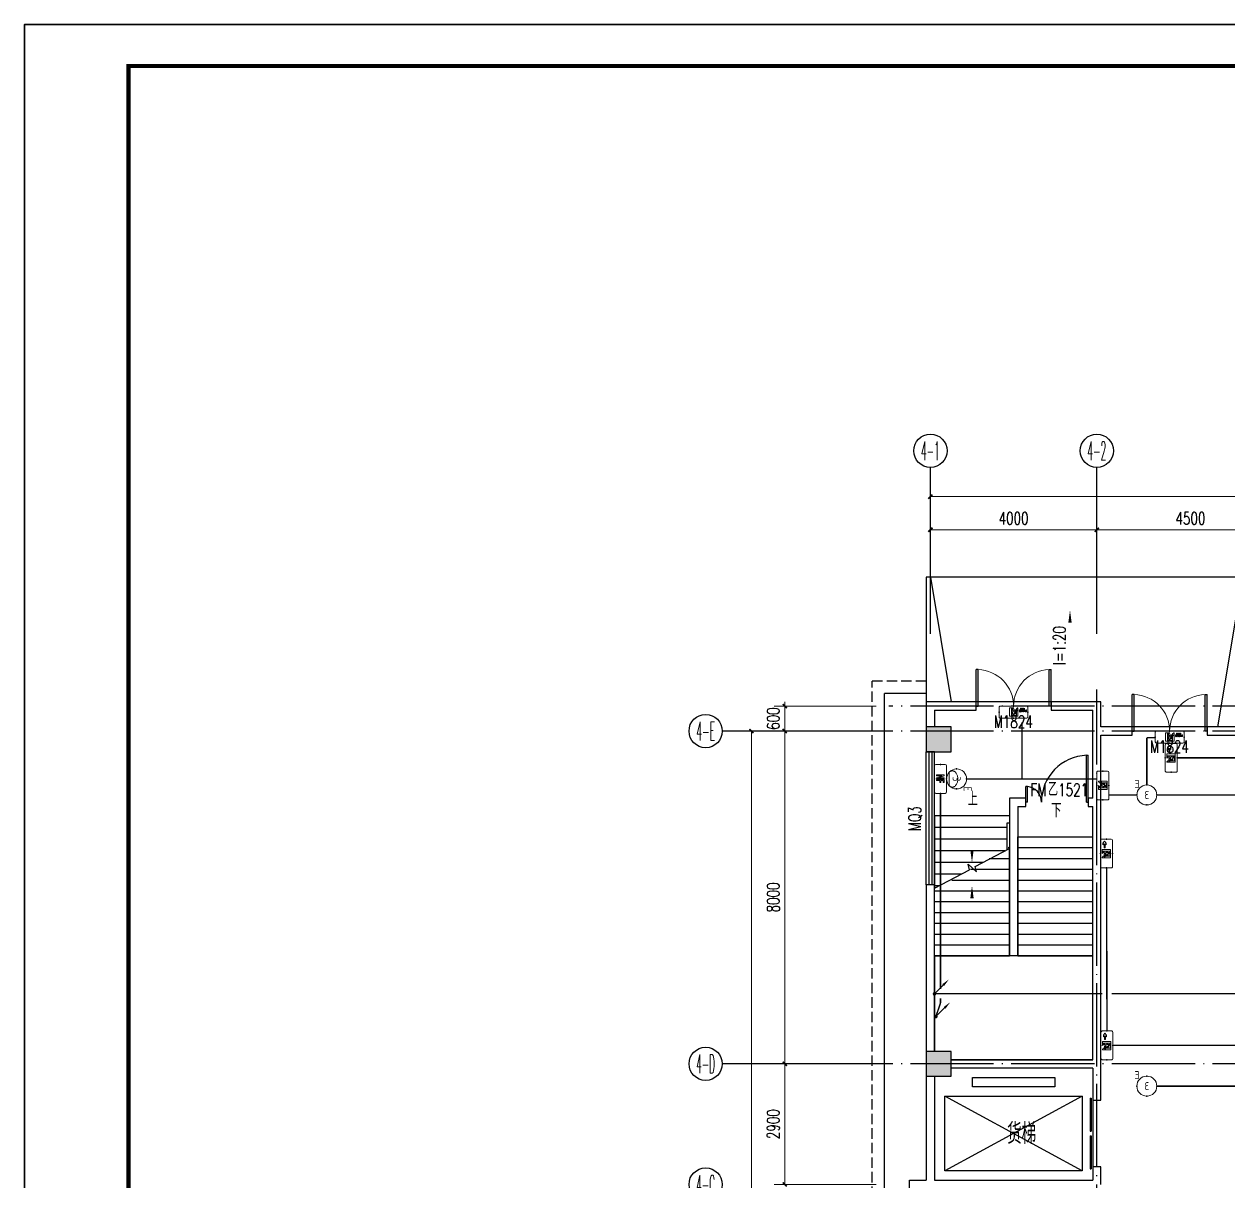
# Model space of a CAD drawing. Extents: x -124594 to 516503, y -3148 to 203159.
# Drawn here: x -2720 to 26208, y 107976 to 135789 of the extents above; entities that cross this region are included whole.
import ezdxf
from ezdxf.enums import TextEntityAlignment as Align

# ---------------------------------------------------------------- set-up
doc = ezdxf.new("R2010")
doc.units = 0
doc.header["$LTSCALE"] = 1000
doc.header["$MEASUREMENT"] = 0
doc.linetypes.add('DASH', pattern=[0.35, 0.25, -0.1])
doc.linetypes.add('DOTE', pattern=[2.42, 2, -0.2, 0.02, -0.2])
for name, color, linetype in [('AXIS', 3, 'Continuous'), ('AXIS_TEXT', 7, 'Continuous'), ('COLUMN', 9, 'Continuous'), ('DIM_SYMB', 3, 'Continuous'), ('DOOR_FIRE', 4, 'Continuous'), ('DOOR_FIRE_TEXT', 7, 'Continuous'), ('EQUIP-消防', 3, 'Continuous'), ('J-AXIS-轴线', 1, 'DOTE'), ('J-DOOR-窗', 8, 'Continuous'), ('J-DOOR-门', 8, 'Continuous'), ('J-DRAN-地面及散水', 45, 'Continuous'), ('J-STAIR-楼梯', 142, 'Continuous'), ('J-STAIR-电梯', 142, 'Continuous'), ('J-WALL-墙体', 2, 'Continuous'), ('LWIRE', 4, 'Continuous'), ('PUB_HATCH', 8, 'Continuous'), ('PUB_TEXT', 7, 'Continuous'), ('PUB_TITLE', 4, 'Continuous'), ('WALL', 2, 'Continuous'), ('WINDOW_TEXT', 7, 'Continuous'), ('WIRE-应急', 1, 'DASH'), ('WIRE-照明', 1, 'Continuous'), ('打印框线', 7, 'Continuous'), ('标准打印框线2025-06-19-05-44', 7, 'Continuous')]:
    doc.layers.add(name, color=color, linetype=linetype)
doc.layers.add('建筑底图', color=8, linetype='Continuous', lineweight=5)
doc.styles.add('_TCH_AXIS', font='COMPLEX', dxfattribs={"bigfont": 'GBCBIG'})
doc.styles.add('_TCH_DIM', font='SIMPLEX', dxfattribs={"bigfont": 'GBCBIG'})
doc.styles.add('_TCH_DIM_T3', font='SIMPLEX', dxfattribs={"width": 0.705882, "bigfont": 'GBCBIG'})
doc.styles.add('_TCH_WINDOW', font='SIMPLEX', dxfattribs={"height": 3.5, "bigfont": 'GBCBIG'})
doc.styles.add('_TEL_ATTDEF', font='GBENOR', dxfattribs={"width": 0.8, "height": 3, "bigfont": 'GBCBIG'})
doc.styles.add('_TEL_DIM', font='SIMPLEX', dxfattribs={"width": 0.8, "height": 3.5, "bigfont": 'HZTXT'})
doc.styles.add('COMPLEX', font='COMPLEX')
doc.styles.add('HZ', font='simplex.shx', dxfattribs={"width": 0.7, "bigfont": 'hztxt.shx'})
doc.styles.get("Standard").update_dxf_attribs({"font": 'gbenor.shx', "bigfont": 'gbcbig.shx'})
doc.dimstyles.new('_TCH_ARCH&&100', dxfattribs={"dimtxt": 297.5, "dimasz": 100, "dimexe": 250, "dimexo": 300, "dimgap": 126.25, "dimtad": 1, "dimdec": 0, "dimzin": 0, "dimdsep": 46, "dimtxsty": '_TCH_DIM_T3', "dimblk": 'ARCHTICK', "dimcen": 0.09, "dimclrt": 7, "dimazin": 2, "dimtfac": 1, "dimtdec": 0, "dimtix": 1, "dimtmove": 2, "dimatfit": 3, "dimfxl": 1, "dimtolj": 1, "dimtzin": 0, "dimarcsym": 0})

# ---------------------------------------------------------------- blocks, each defined once
blk = doc.blocks.new('_AXISO')
blk.add_circle((0, 0), 0.5)
at = {"layer": 'AXIS_TEXT', "style": 'COMPLEX', "width": 1.041667}
blk.add_attdef('A', text='', height=0.56, dxfattribs=at).set_placement((-0.25, -0.28), (0.25, -0.28), align=Align.FIT)
blk = doc.blocks.new('$TCHSYS$WIN2D')
for p, q in [((-0.5, 0.5), (0.5, 0.5)), ((-0.5, 0.5), (-0.5, -0.5)), ((0.5, 0.5), (0.5, -0.5)), ((0.5, 0.1667), (-0.5, 0.1667)), ((0.5, -0.1667), (-0.5, -0.1667)), ((-0.5, -0.5), (0.5, -0.5))]:
    blk.add_line(p, q)
blk = doc.blocks.new('$DorLib2D$00000225')
at = {"color": 0}
for p, q in [((0.475, -0.001), (0.475, 0.752)), ((0.475, 0.752), (0.5, 0.752)), ((0.5, -0.001), (0.5, 0.752)), ((-0.5, 0), (-0.5, 0.252)), ((-0.475, 0.252), (-0.5, 0.252)), ((-0.475, 0), (-0.475, 0.252)), ((-0.475, 0), (-0.5, 0)), ((0.475, -0.001), (0.5, -0.001))]:
    blk.add_line(p, q, dxfattribs=at)
for centre, radius, start, end in [((0.505, -0.002), 0.755, 92.2493, 179.7238), ((-0.501, 0.003), 0.251, 359.7899, 84.0974)]:
    blk.add_arc(centre, radius, start, end, dxfattribs=at)
blk = doc.blocks.new('_ArchTick')
at = {"color": 0, "linetype": 'ByBlock', "const_width": 0.4}
blk.add_lwpolyline([(-0.5, -0.5), (0.5, 0.5)], dxfattribs=at)
blk = doc.blocks.new('*D129')
at = {"layer": 'AXIS', "color": 0, "lineweight": -2, "transparency": 16777216}
for p, q in [((19058, 121430), (19058, 124680)), ((19058, 124430), (65558, 124430)), ((65558, 121430), (65558, 124680))]:
    blk.add_line(p, q, dxfattribs=at)
at = {"layer": 'Defpoints', "color": 0, "transparency": 16777216}
for p in [(65558, 124430), (19058, 121130), (65558, 121130)]:
    blk.add_point(p, dxfattribs=at)
at = {"layer": 'AXIS', "color": 0, "lineweight": -2, "transparency": 16777216, "xscale": 100, "yscale": 100, "zscale": 100, "rotation": 180}
blk.add_blockref('_ArchTick', (19058, 124430), dxfattribs=at)
at = {"layer": 'AXIS', "color": 0, "lineweight": -2, "transparency": 16777216, "xscale": 100, "yscale": 100, "zscale": 100}
blk.add_blockref('_ArchTick', (65558, 124430), dxfattribs=at)
at = {"layer": 'AXIS', "color": 7, "transparency": 16777216, "insert": (42308, 124705), "char_height": 297.5, "attachment_point": 5, "style": '_TCH_DIM_T3'}
blk.add_mtext('\\A1;46500', dxfattribs=at)
blk = doc.blocks.new('*D135')
at = {"layer": 'AXIS', "color": 0, "lineweight": -2, "transparency": 16777216}
for p, q in [((23058, 121430), (23058, 123880)), ((27558, 121430), (27558, 123880)), ((23058, 123630), (27558, 123630))]:
    blk.add_line(p, q, dxfattribs=at)
at = {"layer": 'Defpoints', "color": 0, "transparency": 16777216}
for p in [(27558, 123630), (23058, 121130), (27558, 121130)]:
    blk.add_point(p, dxfattribs=at)
at = {"layer": 'AXIS', "color": 0, "lineweight": -2, "transparency": 16777216, "xscale": 100, "yscale": 100, "zscale": 100, "rotation": 180}
blk.add_blockref('_ArchTick', (23058, 123630), dxfattribs=at)
at = {"layer": 'AXIS', "color": 0, "lineweight": -2, "transparency": 16777216, "xscale": 100, "yscale": 100, "zscale": 100}
blk.add_blockref('_ArchTick', (27558, 123630), dxfattribs=at)
at = {"layer": 'AXIS', "color": 7, "transparency": 16777216, "insert": (25308, 123905), "char_height": 297.5, "attachment_point": 5, "style": '_TCH_DIM_T3'}
blk.add_mtext('\\A1;4500', dxfattribs=at)
blk = doc.blocks.new('*D136')
at = {"layer": 'AXIS', "color": 0, "lineweight": -2, "transparency": 16777216}
for p, q in [((19058, 121430), (19058, 123880)), ((23058, 121430), (23058, 123880)), ((19058, 123630), (23058, 123630))]:
    blk.add_line(p, q, dxfattribs=at)
at = {"layer": 'Defpoints', "color": 0, "transparency": 16777216}
for p in [(23058, 123630), (19058, 121130), (23058, 121130)]:
    blk.add_point(p, dxfattribs=at)
at = {"layer": 'AXIS', "color": 0, "lineweight": -2, "transparency": 16777216, "xscale": 100, "yscale": 100, "zscale": 100, "rotation": 180}
blk.add_blockref('_ArchTick', (19058, 123630), dxfattribs=at)
at = {"layer": 'AXIS', "color": 0, "lineweight": -2, "transparency": 16777216, "xscale": 100, "yscale": 100, "zscale": 100}
blk.add_blockref('_ArchTick', (23058, 123630), dxfattribs=at)
at = {"layer": 'AXIS', "color": 7, "transparency": 16777216, "insert": (21058, 123905), "char_height": 297.5, "attachment_point": 5, "style": '_TCH_DIM_T3'}
blk.add_mtext('\\A1;4000', dxfattribs=at)
blk = doc.blocks.new('*D145')
at = {"layer": 'AXIS', "color": 0, "lineweight": -2, "transparency": 16777216}
for p, q in [((17758, 118791), (14508, 118791)), ((14758, 94791), (14758, 118791)), ((17758, 94791), (14508, 94791))]:
    blk.add_line(p, q, dxfattribs=at)
at = {"layer": 'Defpoints', "color": 0, "transparency": 16777216}
for p in [(14758, 118791), (18058, 118791), (18058, 94791)]:
    blk.add_point(p, dxfattribs=at)
at = {"layer": 'AXIS', "color": 0, "lineweight": -2, "transparency": 16777216, "xscale": 100, "yscale": 100, "zscale": 100}
for p, rotation in [((14758, 118791), 90), ((14758, 94791), 270)]:
    blk.add_blockref('_ArchTick', p, dxfattribs=dict(at, rotation=rotation))
at = {"layer": 'AXIS', "color": 7, "transparency": 16777216, "insert": (14483, 106791), "char_height": 297.5, "attachment_point": 5, "rotation": 90, "style": '_TCH_DIM_T3'}
blk.add_mtext('\\A1;24000', dxfattribs=at)
blk = doc.blocks.new('*D150')
at = {"layer": 'AXIS', "color": 0, "lineweight": -2, "transparency": 16777216}
for p, q in [((17758, 110791), (15308, 110791)), ((15558, 107891), (15558, 110791)), ((17758, 107891), (15308, 107891))]:
    blk.add_line(p, q, dxfattribs=at)
at = {"layer": 'Defpoints', "color": 0, "transparency": 16777216}
for p in [(15558, 110791), (18058, 110791), (18058, 107891)]:
    blk.add_point(p, dxfattribs=at)
at = {"layer": 'AXIS', "color": 0, "lineweight": -2, "transparency": 16777216, "xscale": 100, "yscale": 100, "zscale": 100}
for p, rotation in [((15558, 110791), 90), ((15558, 107891), 270)]:
    blk.add_blockref('_ArchTick', p, dxfattribs=dict(at, rotation=rotation))
at = {"layer": 'AXIS', "color": 7, "transparency": 16777216, "insert": (15283, 109341), "char_height": 297.5, "attachment_point": 5, "rotation": 90, "style": '_TCH_DIM_T3'}
blk.add_mtext('\\A1;2900', dxfattribs=at)
blk = doc.blocks.new('*D151')
at = {"layer": 'AXIS', "color": 0, "lineweight": -2, "transparency": 16777216}
for p, q in [((17758, 118791), (15308, 118791)), ((15558, 110791), (15558, 118791)), ((17758, 110791), (15308, 110791))]:
    blk.add_line(p, q, dxfattribs=at)
at = {"layer": 'Defpoints', "color": 0, "transparency": 16777216}
for p in [(15558, 118791), (18058, 118791), (18058, 110791)]:
    blk.add_point(p, dxfattribs=at)
at = {"layer": 'AXIS', "color": 0, "lineweight": -2, "transparency": 16777216, "xscale": 100, "yscale": 100, "zscale": 100}
for p, rotation in [((15558, 118791), 90), ((15558, 110791), 270)]:
    blk.add_blockref('_ArchTick', p, dxfattribs=dict(at, rotation=rotation))
at = {"layer": 'AXIS', "color": 7, "transparency": 16777216, "insert": (15283, 114791), "char_height": 297.5, "attachment_point": 5, "rotation": 90, "style": '_TCH_DIM_T3'}
blk.add_mtext('\\A1;8000', dxfattribs=at)
blk = doc.blocks.new('*D152')
at = {"layer": 'AXIS', "color": 0, "lineweight": -2, "transparency": 16777216}
for p, q in [((15558, 119391), (15558, 119491)), ((17758, 119391), (15308, 119391)), ((15558, 118791), (15558, 119391)), ((17758, 118791), (15308, 118791)), ((15558, 118791), (15558, 118691))]:
    blk.add_line(p, q, dxfattribs=at)
at = {"layer": 'Defpoints', "color": 0, "transparency": 16777216}
for p in [(15558, 119391), (18058, 119391), (18058, 118791)]:
    blk.add_point(p, dxfattribs=at)
at = {"layer": 'AXIS', "color": 0, "lineweight": -2, "transparency": 16777216, "xscale": 100, "yscale": 100, "zscale": 100}
for p, rotation in [((15558, 119391), 270), ((15558, 118791), 90)]:
    blk.add_blockref('_ArchTick', p, dxfattribs=dict(at, rotation=rotation))
at = {"layer": 'AXIS', "color": 7, "transparency": 16777216, "insert": (15283, 119091), "char_height": 297.5, "attachment_point": 5, "rotation": 90, "style": '_TCH_DIM_T3'}
blk.add_mtext('\\A1;600', dxfattribs=at)
blk = doc.blocks.new('_FZH')
blk.add_lwpolyline([(-0.5, -0.5), (0.5, -0.5), (0.5, 0.5), (-0.5, 0.5)], close=True)
at = {"layer": 'PUB_HATCH'}
blk.add_solid([(-0.5, -0.5), (0.5, -0.5), (-0.5, 0.5), (0.5, 0.5)], dxfattribs=at)
blk = doc.blocks.new('$DorLib2D$00000002')
for p, q in [((-0.5, 0), (-0.5, 0.4875)), ((-0.475, 0.4875), (-0.5, 0.4875)), ((-0.475, 0), (-0.475, 0.4875)), ((0.475, 0), (0.475, 0.4875)), ((0.475, 0.4875), (0.5, 0.4875)), ((0.5, 0), (0.5, 0.4875)), ((-0.5, 0), (-0.475, 0)), ((0.5, 0), (0.475, 0))]:
    blk.add_line(p, q)
at = {"lineweight": 13}
for centre, start, end in [((-0.4875, 0), 0, 88.53072), ((0.4875, 0), 91.46928, 180)]:
    blk.add_arc(centre, 0.4875, start, end, dxfattribs=at)
blk = doc.blocks.new('$DORLIB2D$00000127')
at = {"color": 0}
for points in [[(-0.533, 0.795), (-0.533, 0.69)], [(-0.033, 0.795), (-0.533, 0.795)], [(-0.033, 0.795), (-0.033, 0.69)], [(0.533, 0.795), (0.033, 0.795)], [(0.033, 0.795), (0.033, 0.69)], [(0.533, 0.795), (0.533, 0.69)], [(-0.033, 0.69), (-0.533, 0.69)], [(0.533, 0.69), (0.033, 0.69)], [(0.5, 0.5), (-0.5, 0.5)]]:
    blk.add_lwpolyline(points, dxfattribs=at)
blk = doc.blocks.new('$equip_U$00000139(cyquan-PC)')
at = {"lineweight": 0}
blk.add_lwpolyline([(-0.5, 0, 1), (0.5, 0, 1), (-0.5, 0, 0.911406)], format="xyb", dxfattribs=at)
for p in [(-0.5, 0), (0, 0.5), (0.5, 0), (0, -0.5)]:
    blk.add_point(p)
at = {"color": 7, "lineweight": 0, "style": '_TEL_DIM'}
blk.add_attdef('E', text='', height=0.4, dxfattribs=at).set_placement((0.497, 0.549), align=Align.MIDDLE_CENTER)
at = {"color": 7, "style": '_TEL_DIM'}
blk.add_attdef('$TEXT$', text='', height=0.4, dxfattribs=at).set_placement((0, 0), align=Align.MIDDLE_CENTER)
at = {"color": 7, "style": '_TEL_DIM', "flags": 1}
for tag in ['A', 'REMARK']:
    blk.add_attdef(tag, text='', height=0.00002, dxfattribs=at).set_placement((0, 0), align=Align.MIDDLE_CENTER)
blk = doc.blocks.new('$equip_U$00000081(OW7S4Z35Z8O8O2W)')
ref = blk.add_blockref('$equip_U$00000139(cyquan-PC)', (0, 0), dxfattribs=dict(xscale=1.59999999999984, yscale=1.59999999999984, zscale=1.59999999999984))
ref.add_attrib('E', 'E', dxfattribs={"color": 7, "lineweight": 0, "height": 0.64, "style": '_TEL_ATTDEF'}).set_placement((0.796, 0.878), align=Align.MIDDLE_CENTER)
ref.add_attrib('$TEXT$', '3', dxfattribs={"color": 7, "height": 0.64, "style": '_TEL_ATTDEF'}).set_placement((0, 0), align=Align.MIDDLE_CENTER)
at = {"color": 7, "style": '_TEL_DIM', "flags": 1}
blk.add_attdef('A', text='', height=0.0000333, dxfattribs=at).set_placement((0, 0), align=Align.MIDDLE_CENTER)
blk = doc.blocks.new('$equip_U$00000087(cyquan-PC)')
at = {"lineweight": 0}
blk.add_lwpolyline([(-0.658, 0), (0.658, 0, 0.414214), (0.72, 0.062), (0.72, 0.538, 0.414213), (0.658, 0.6), (-0.658, 0.6, 0.414214), (-0.72, 0.538, 0), (-0.72, 0.062, 0.414245), (-0.658, 0, 18481.445439)], format="xyb", dxfattribs=at)
for points in [[(-0.108, 0.508), (-0.108, 0.131), (-0.066, 0.089), (-0.201, 0.089), (-0.201, 0.51), (-0.11, 0.51, -0.414214)], [(-0.102, 0.468, -0.414214), (-0.104, 0.47), (-0.104, 0.508, -0.414214), (-0.102, 0.51), (0.138, 0.51, -0.414214), (0.14, 0.508), (0.14, 0.47, -0.414214), (0.138, 0.468)], [(-0.104, 0.334, -0.414214), (-0.102, 0.336), (-0.075, 0.336), (-0.034, 0.385, -0.221695), (-0.018, 0.392), (0.073, 0.392, -0.235469), (0.08, 0.389), (0.132, 0.32, -1), (0.098, 0.296), (0.057, 0.35), (0.046, 0.35, 0.542956), (0.042, 0.344), (0.07, 0.281, -0.096289), (0.073, 0.268), (0.074, 0.232), (0.153, 0.232, -1), (0.153, 0.19), (0.05, 0.19, -0.404026), (0.029, 0.211), (0.027, 0.267, 0.774283), (0.023, 0.268), (-0.039, 0.148, -1), (-0.08, 0.169), (-0.019, 0.289), (-0.031, 0.318, 0.554309), (-0.038, 0.319), (-0.057, 0.297, -0.221695), (-0.062, 0.294), (-0.102, 0.294, -0.414214), (-0.104, 0.296)], [(0.01, 0.089), (-0.055, 0.089, -0.912194), (-0.025, 0.119)], [(0.22, 0.089), (0.204, 0.089), (0.145, 0.131), (0.145, 0.182), (0.153, 0.182, 1), (0.153, 0.241), (0.145, 0.241), (0.145, 0.508, -0.414214), (0.147, 0.51), (0.22, 0.51)]]:
    blk.add_lwpolyline(points, format="xyb", close=True, dxfattribs=at)
blk.add_circle((-0.024, 0.43), 0.0295, dxfattribs=at)
for p in [(-0.72, 0.3), (0, 0.6), (0, 0), (0.72, 0.3)]:
    blk.add_point(p)
at = {"color": 7, "style": '_TEL_DIM', "flags": 1}
for tag in ['A', 'REMARK']:
    blk.add_attdef(tag, text='', height=0.00002, dxfattribs=at).set_placement((0, 0), align=Align.MIDDLE_CENTER)
blk = doc.blocks.new('$equip_U$00000076(OW7S4Z35Z8O8O2W)')
at = {"xscale": 1.59999999999984, "yscale": 1.59999999999984, "zscale": 1.59999999999984}
blk.add_blockref('$equip_U$00000087(cyquan-PC)', (0, 0), dxfattribs=at)
at = {"color": 7, "style": '_TEL_DIM', "flags": 1}
blk.add_attdef('A', text='', height=0.0000333, dxfattribs=at).set_placement((0, 0), align=Align.MIDDLE_CENTER)
blk = doc.blocks.new('$equip_U$00000088(cyquan-PC)')
at = {"lineweight": 0}
blk.add_lwpolyline([(-0.658, 0), (0.658, 0, 0.414214), (0.72, 0.062), (0.72, 0.538, 0.414213), (0.658, 0.6), (-0.658, 0.6, 0.414214), (-0.72, 0.538, 0), (-0.72, 0.062, 0.414245), (-0.658, 0, 18481.445439)], format="xyb", dxfattribs=at)
for points in [[(-0.108, 0.508), (-0.108, 0.131), (-0.066, 0.089), (-0.201, 0.089), (-0.201, 0.51), (-0.11, 0.51, -0.414214)], [(-0.102, 0.468, -0.414214), (-0.104, 0.47), (-0.104, 0.508, -0.414214), (-0.102, 0.51), (0.138, 0.51, -0.414214), (0.14, 0.508), (0.14, 0.47, -0.414214), (0.138, 0.468)], [(-0.104, 0.334, -0.414214), (-0.102, 0.336), (-0.075, 0.336), (-0.034, 0.385, -0.221695), (-0.018, 0.392), (0.073, 0.392, -0.235469), (0.08, 0.389), (0.132, 0.32, -1), (0.098, 0.296), (0.057, 0.35), (0.046, 0.35, 0.542956), (0.042, 0.344), (0.07, 0.281, -0.096289), (0.073, 0.268), (0.074, 0.232), (0.153, 0.232, -1), (0.153, 0.19), (0.05, 0.19, -0.404026), (0.029, 0.211), (0.027, 0.267, 0.774283), (0.023, 0.268), (-0.039, 0.148, -1), (-0.08, 0.169), (-0.019, 0.289), (-0.031, 0.318, 0.554309), (-0.038, 0.319), (-0.057, 0.297, -0.221695), (-0.062, 0.294), (-0.102, 0.294, -0.414214), (-0.104, 0.296)], [(0.01, 0.089), (-0.055, 0.089, -0.912194), (-0.025, 0.119)], [(0.22, 0.089), (0.204, 0.089), (0.145, 0.131), (0.145, 0.182), (0.153, 0.182, 1), (0.153, 0.241), (0.145, 0.241), (0.145, 0.508, -0.414214), (0.147, 0.51), (0.22, 0.51)]]:
    blk.add_lwpolyline(points, format="xyb", close=True, dxfattribs=at)
for points in [[(0.313, 0.204), (0.307, 0.201), (0.302, 0.2), (0.296, 0.198), (0.291, 0.197), (0.285, 0.196), (0.287, 0.193), (0.289, 0.187), (0.292, 0.187), (0.297, 0.189), (0.303, 0.191), (0.309, 0.193), (0.31, 0.194), (0.316, 0.196), (0.321, 0.2), (0.325, 0.203), (0.33, 0.207), (0.334, 0.205), (0.339, 0.202), (0.344, 0.199), (0.349, 0.196), (0.354, 0.192), (0.359, 0.188), (0.36, 0.191), (0.364, 0.197), (0.361, 0.199), (0.356, 0.202), (0.351, 0.205), (0.346, 0.208), (0.341, 0.211), (0.336, 0.213), (0.339, 0.219), (0.342, 0.225), (0.344, 0.231), (0.347, 0.238), (0.339, 0.238), (0.337, 0.234), (0.334, 0.227), (0.331, 0.221), (0.329, 0.217), (0.325, 0.218), (0.32, 0.22), (0.314, 0.222), (0.307, 0.225), (0.307, 0.225), (0.31, 0.232), (0.313, 0.238), (0.339, 0.238), (0.347, 0.238), (0.35, 0.238), (0.353, 0.238), (0.359, 0.237), (0.365, 0.237), (0.365, 0.245), (0.362, 0.245), (0.356, 0.245), (0.35, 0.245), (0.316, 0.245), (0.316, 0.246), (0.319, 0.254), (0.321, 0.258), (0.324, 0.263), (0.32, 0.264), (0.315, 0.267), (0.314, 0.265), (0.313, 0.258), (0.31, 0.252), (0.308, 0.245), (0.295, 0.245), (0.294, 0.245), (0.288, 0.245), (0.283, 0.245), (0.283, 0.237), (0.285, 0.237), (0.291, 0.237), (0.296, 0.238), (0.305, 0.238), (0.303, 0.233), (0.3, 0.227), (0.296, 0.22), (0.301, 0.219), (0.307, 0.217), (0.312, 0.215), (0.317, 0.213), (0.322, 0.211), (0.322, 0.21), (0.318, 0.207)], [(0.32, 0.295), (0.315, 0.291), (0.316, 0.29), (0.319, 0.285), (0.322, 0.278), (0.288, 0.278), (0.288, 0.275), (0.288, 0.268), (0.288, 0.265), (0.288, 0.257), (0.296, 0.257), (0.296, 0.27), (0.351, 0.27), (0.351, 0.256), (0.359, 0.256), (0.358, 0.261), (0.358, 0.267), (0.358, 0.27), (0.359, 0.278), (0.324, 0.278), (0.325, 0.278), (0.329, 0.282), (0.328, 0.285), (0.324, 0.291), (0.321, 0.296)], [(0.397, 0.11), (0.362, 0.11), (0.362, 0.135), (0.392, 0.135), (0.392, 0.143), (0.362, 0.143), (0.362, 0.165), (0.395, 0.165), (0.395, 0.173), (0.351, 0.173), (0.351, 0.102), (0.397, 0.102)], [(0.38, 0.19), (0.385, 0.19), (0.39, 0.19), (0.397, 0.19), (0.438, 0.19), (0.438, 0.19), (0.445, 0.19), (0.451, 0.19), (0.455, 0.189), (0.455, 0.199), (0.454, 0.199), (0.449, 0.198), (0.444, 0.198), (0.437, 0.198), (0.423, 0.198), (0.423, 0.219), (0.437, 0.219), (0.438, 0.219), (0.444, 0.218), (0.449, 0.218), (0.449, 0.226), (0.448, 0.226), (0.443, 0.226), (0.437, 0.226), (0.423, 0.226), (0.423, 0.244), (0.432, 0.244), (0.434, 0.244), (0.44, 0.244), (0.445, 0.244), (0.445, 0.251), (0.447, 0.25), (0.452, 0.247), (0.457, 0.244), (0.458, 0.248), (0.462, 0.254), (0.457, 0.256), (0.451, 0.258), (0.446, 0.261), (0.441, 0.264), (0.437, 0.268), (0.433, 0.272), (0.429, 0.277), (0.425, 0.282), (0.422, 0.288), (0.424, 0.29), (0.42, 0.292), (0.415, 0.295), (0.414, 0.292), (0.411, 0.286), (0.408, 0.28), (0.404, 0.275), (0.4, 0.27), (0.396, 0.265), (0.395, 0.264), (0.389, 0.26), (0.384, 0.256), (0.38, 0.253), (0.375, 0.251), (0.377, 0.248), (0.38, 0.242), (0.384, 0.245), (0.39, 0.248), (0.393, 0.251), (0.393, 0.244), (0.395, 0.244), (0.4, 0.244), (0.408, 0.244), (0.415, 0.244), (0.415, 0.226), (0.404, 0.226), (0.398, 0.226), (0.392, 0.226), (0.388, 0.226), (0.388, 0.218), (0.392, 0.218), (0.397, 0.218), (0.405, 0.219), (0.415, 0.219), (0.415, 0.198), (0.397, 0.198), (0.391, 0.198), (0.385, 0.198), (0.38, 0.198)], [(0.406, 0.252), (0.4, 0.253), (0.395, 0.253), (0.399, 0.256), (0.403, 0.261), (0.407, 0.265), (0.411, 0.271), (0.415, 0.276), (0.418, 0.282), (0.418, 0.282), (0.421, 0.276), (0.425, 0.27), (0.428, 0.265), (0.432, 0.26), (0.437, 0.256), (0.442, 0.253), (0.442, 0.253), (0.437, 0.252), (0.43, 0.252), (0.408, 0.252)], [(0.405, 0.102), (0.416, 0.102), (0.431, 0.131), (0.446, 0.102), (0.457, 0.102), (0.436, 0.14), (0.455, 0.173), (0.444, 0.173), (0.431, 0.147), (0.418, 0.173), (0.407, 0.173), (0.426, 0.14)], [(0.541, 0.234), (0.542, 0.229), (0.542, 0.222), (0.542, 0.202), (0.516, 0.202), (0.516, 0.245), (0.546, 0.245), (0.546, 0.249), (0.545, 0.257), (0.545, 0.27), (0.545, 0.276), (0.546, 0.282), (0.538, 0.282), (0.538, 0.278), (0.538, 0.27), (0.538, 0.253), (0.516, 0.253), (0.516, 0.28), (0.516, 0.287), (0.516, 0.293), (0.509, 0.293), (0.509, 0.287), (0.509, 0.28), (0.509, 0.253), (0.487, 0.253), (0.487, 0.271), (0.487, 0.275), (0.488, 0.282), (0.48, 0.282), (0.48, 0.278), (0.48, 0.271), (0.48, 0.257), (0.48, 0.252), (0.48, 0.245), (0.509, 0.245), (0.509, 0.202), (0.483, 0.202), (0.483, 0.222), (0.483, 0.228), (0.483, 0.234), (0.476, 0.234), (0.476, 0.23), (0.476, 0.222), (0.476, 0.208), (0.476, 0.201), (0.476, 0.194), (0.542, 0.194), (0.542, 0.186), (0.549, 0.186), (0.549, 0.187), (0.549, 0.193), (0.549, 0.201), (0.549, 0.222), (0.549, 0.227), (0.549, 0.234)], [(0.494, 0.102), (0.494, 0.102), (0.484, 0.102), (0.484, 0.173), (0.494, 0.173)], [(0.524, 0.173), (0.524, 0.165), (0.542, 0.165), (0.542, 0.102), (0.552, 0.102), (0.552, 0.165), (0.571, 0.165), (0.571, 0.173)], [(0.641, 0.19), (0.641, 0.194), (0.641, 0.202), (0.641, 0.208), (0.641, 0.257), (0.641, 0.264), (0.641, 0.271), (0.641, 0.278), (0.575, 0.278), (0.576, 0.272), (0.576, 0.264), (0.576, 0.257), (0.576, 0.208), (0.576, 0.204), (0.576, 0.197), (0.575, 0.19), (0.583, 0.19), (0.583, 0.2), (0.633, 0.2), (0.633, 0.19)], [(0.633, 0.208), (0.583, 0.208), (0.583, 0.27), (0.633, 0.27)]]:
    blk.add_lwpolyline(points, close=True, dxfattribs=at)
blk.add_circle((-0.024, 0.43), 0.0295, dxfattribs=at)
for p in [(-0.72, 0.3), (0, 0.6), (0, 0), (0.72, 0.3)]:
    blk.add_point(p)
at = {"color": 7, "style": '_TEL_DIM', "flags": 1}
for tag in ['A', 'REMARK']:
    blk.add_attdef(tag, text='', height=0.00002, dxfattribs=at).set_placement((0, 0), align=Align.MIDDLE_CENTER)
blk = doc.blocks.new('$equip_U$00000077(OW7S4Z35Z8O8O2W)')
at = {"xscale": 1.59999999999984, "yscale": 1.59999999999984, "zscale": 1.59999999999984}
blk.add_blockref('$equip_U$00000088(cyquan-PC)', (0, 0), dxfattribs=at)
at = {"color": 7, "style": '_TEL_DIM', "flags": 1}
blk.add_attdef('A', text='', height=0.0000333, dxfattribs=at).set_placement((0, 0), align=Align.MIDDLE_CENTER)
blk = doc.blocks.new('$equip_U$00000090(cyquan-PC)')
at = {"lineweight": 0}
blk.add_lwpolyline([(-0.658, 0), (0.658, 0, 0.414214), (0.72, 0.062), (0.72, 0.538, 0.414213), (0.658, 0.6), (-0.658, 0.6, 0.414214), (-0.72, 0.538, 0), (-0.72, 0.062, 0.414245), (-0.658, 0, 18481.445439)], format="xyb", dxfattribs=at)
for points in [[(-0.22, 0.08), (-0.204, 0.08), (-0.145, 0.122), (-0.145, 0.172), (-0.153, 0.172, -1), (-0.153, 0.231), (-0.145, 0.231), (-0.145, 0.499, 0.414214), (-0.147, 0.501), (-0.22, 0.501)], [(0.104, 0.325, 0.414214), (0.102, 0.327), (0.075, 0.327), (0.034, 0.375, 0.221695), (0.018, 0.383), (-0.073, 0.383, 0.235469), (-0.08, 0.379), (-0.132, 0.31, 1), (-0.098, 0.286), (-0.057, 0.341), (-0.046, 0.341, -0.542956), (-0.042, 0.335), (-0.07, 0.271, 0.096289), (-0.073, 0.258), (-0.074, 0.223), (-0.153, 0.223, 1), (-0.153, 0.181), (-0.05, 0.181, 0.404026), (-0.029, 0.201), (-0.027, 0.258, -0.774283), (-0.023, 0.259), (0.039, 0.138, 1), (0.08, 0.159), (0.019, 0.279), (0.031, 0.308, -0.554309), (0.038, 0.309), (0.057, 0.287, 0.221695), (0.062, 0.285), (0.102, 0.285, 0.414214), (0.104, 0.287)], [(0.102, 0.459, 0.414214), (0.104, 0.461), (0.104, 0.499, 0.414214), (0.102, 0.501), (-0.138, 0.501, 0.414214), (-0.14, 0.499), (-0.14, 0.461, 0.414214), (-0.138, 0.459)], [(-0.01, 0.08), (0.055, 0.08, 0.912194), (0.025, 0.109)], [(0.108, 0.499), (0.108, 0.122), (0.066, 0.08), (0.201, 0.08), (0.201, 0.501), (0.11, 0.501, 0.414214)], [(0.519, 0.119), (0.618, 0.201), (0.519, 0.284), (0.423, 0.284), (0.484, 0.233, -0.700208), (0.483, 0.229), (0.287, 0.229), (0.287, 0.174), (0.483, 0.174, -0.700208), (0.484, 0.17), (0.423, 0.119)]]:
    blk.add_lwpolyline(points, format="xyb", close=True, dxfattribs=at)
blk.add_circle((0.024, 0.421), 0.0295, dxfattribs=at)
for p in [(-0.72, 0.3), (0, 0.6), (0, 0), (0.72, 0.3)]:
    blk.add_point(p)
at = {"color": 7, "style": '_TEL_DIM', "flags": 1}
for tag in ['A', 'REMARK']:
    blk.add_attdef(tag, text='', height=0.00002, dxfattribs=at).set_placement((0, 0), align=Align.MIDDLE_CENTER)
blk = doc.blocks.new('$equip_U$00000079(OW7S4Z35Z8O8O2W)')
at = {"xscale": -1.59999999999984, "yscale": 1.59999999999984, "zscale": 1.59999999999984}
blk.add_blockref('$equip_U$00000090(cyquan-PC)', (0, 0), dxfattribs=at)
at = {"color": 7, "style": '_TEL_DIM', "flags": 1}
blk.add_attdef('A', text='', height=0.0000333, dxfattribs=at).set_placement((0, 0), align=Align.MIDDLE_CENTER)
blk = doc.blocks.new('$equip_U$00000091(cyquan-PC)')
at = {"lineweight": 0}
for p, q in [((0.031, 0.482), (0.031, 0.098)), ((0.183, 0.482), (0.031, 0.482)), ((0.031, 0.098), (0.072, 0.098)), ((0.072, 0.44), (0.183, 0.44)), ((0.072, 0.314), (0.072, 0.44)), ((0.183, 0.314), (0.072, 0.314)), ((0.072, 0.271), (0.183, 0.271)), ((0.072, 0.098), (0.072, 0.271)), ((0.183, 0.44), (0.183, 0.482)), ((0.183, 0.271), (0.183, 0.314))]:
    blk.add_line(p, q, dxfattribs=at)
blk.add_lwpolyline([(-0.658, 0), (0.658, 0, 0.414214), (0.72, 0.062), (0.72, 0.538, 0.414213), (0.658, 0.6), (-0.658, 0.6, 0.414214), (-0.72, 0.538, 0), (-0.72, 0.062, 0.414245), (-0.658, 0, 18481.445439)], format="xyb", dxfattribs=at)
blk.add_lwpolyline([(-0.203, 0.482), (-0.203, 0.098), (-0.162, 0.098), (-0.162, 0.377), (-0.16, 0.377), (-0.061, 0.098), (-0.016, 0.098), (-0.016, 0.482), (-0.057, 0.482), (-0.057, 0.204), (-0.059, 0.204), (-0.158, 0.482)], close=True, dxfattribs=at)
for p in [(-0.72, 0.3), (0, 0.6), (0, 0), (0.72, 0.3)]:
    blk.add_point(p)
at = {"color": 7, "style": '_TEL_DIM', "flags": 1}
for tag in ['A', 'REMARK']:
    blk.add_attdef(tag, text='', height=0.00002, dxfattribs=at).set_placement((0, 0), align=Align.MIDDLE_CENTER)
blk = doc.blocks.new('$equip_U$00000078(OW7S4Z35Z8O8O2W)')
at = {"xscale": 1.59999999999984, "yscale": 1.59999999999984, "zscale": 1.59999999999984}
blk.add_blockref('$equip_U$00000091(cyquan-PC)', (0, 0), dxfattribs=at)
at = {"color": 7, "style": '_TEL_DIM', "flags": 1}
blk.add_attdef('A', text='', height=0.0000333, dxfattribs=at).set_placement((0, 0), align=Align.MIDDLE_CENTER)
blk = doc.blocks.new('$equip_U$00000137(cyquan-PC)')
at = {"color": 253, "lineweight": 0}
for p, q in [((-0.405, 0.328), (-0.409, 0.302)), ((-0.409, 0.302), (-0.408, 0.276)), ((-0.408, 0.276), (-0.404, 0.25)), ((-0.398, 0.353), (-0.405, 0.328)), ((-0.404, 0.25), (-0.396, 0.224)), ((-0.387, 0.378), (-0.398, 0.353)), ((-0.396, 0.224), (-0.385, 0.199)), ((-0.373, 0.402), (-0.387, 0.378)), ((-0.385, 0.199), (-0.37, 0.175)), ((-0.355, 0.426), (-0.373, 0.402)), ((-0.37, 0.175), (-0.352, 0.152)), ((-0.334, 0.448), (-0.355, 0.426)), ((-0.352, 0.152), (-0.33, 0.131)), ((-0.31, 0.468), (-0.334, 0.448)), ((-0.33, 0.131), (0.33, 0.131)), ((-0.283, 0.487), (-0.31, 0.468)), ((-0.254, 0.504), (-0.283, 0.487)), ((-0.222, 0.519), (-0.254, 0.504)), ((-0.188, 0.532), (-0.222, 0.519)), ((-0.153, 0.543), (-0.188, 0.532)), ((-0.116, 0.552), (-0.153, 0.543)), ((-0.078, 0.558), (-0.116, 0.552)), ((-0.039, 0.562), (-0.078, 0.558)), ((0, 0.563), (-0.039, 0.562)), ((0.039, 0.562), (0, 0.563)), ((0.078, 0.558), (0.039, 0.562)), ((0.116, 0.552), (0.078, 0.558)), ((0.153, 0.543), (0.116, 0.552)), ((0.188, 0.532), (0.153, 0.543)), ((0.222, 0.519), (0.188, 0.532)), ((0.254, 0.504), (0.222, 0.519)), ((0.283, 0.487), (0.254, 0.504)), ((0.31, 0.468), (0.283, 0.487)), ((0.334, 0.448), (0.31, 0.468)), ((0.33, 0.131), (0.352, 0.152)), ((0.355, 0.426), (0.334, 0.448)), ((0.352, 0.152), (0.37, 0.175)), ((0.373, 0.402), (0.355, 0.426)), ((0.37, 0.175), (0.385, 0.199)), ((0.387, 0.378), (0.373, 0.402)), ((0.385, 0.199), (0.396, 0.224)), ((0.398, 0.353), (0.387, 0.378)), ((0.396, 0.224), (0.404, 0.25)), ((0.405, 0.328), (0.398, 0.353)), ((0.404, 0.25), (0.408, 0.276)), ((0.409, 0.302), (0.405, 0.328)), ((0.408, 0.276), (0.409, 0.302))]:
    blk.add_line(p, q, dxfattribs=at)
at = {"lineweight": 0}
blk.add_circle((0, 0.502), 0.502, dxfattribs=at)
for p in [(0, 1.005), (-0.502, 0.502), (0.502, 0.502)]:
    blk.add_point(p)
at = {"color": 7, "style": '_TEL_DIM'}
blk.add_attdef('$TEXT$', text='', height=0.4, dxfattribs=at).set_placement((0.5, 1.056), align=Align.MIDDLE_CENTER)
at = {"color": 7, "lineweight": 0, "style": '_TEL_DIM'}
blk.add_attdef('3', text='', height=0.4, dxfattribs=at).set_placement((0.002, 0.502), align=Align.MIDDLE_CENTER)
at = {"color": 7, "style": '_TEL_DIM', "flags": 1}
for tag in ['A', 'REMARK']:
    blk.add_attdef(tag, text='', height=0.00002, dxfattribs=at).set_placement((0, 0), align=Align.MIDDLE_CENTER)
blk = doc.blocks.new('$equip_U$00000082(OW7S4Z35Z8O8O2W)')
ref = blk.add_blockref('$equip_U$00000137(cyquan-PC)', (0, -0.804), dxfattribs=dict(xscale=1.59999999999984, yscale=1.59999999999984, zscale=1.59999999999984))
ref.add_attrib('3', '3', dxfattribs={"color": 7, "lineweight": 0, "height": 0.64, "style": '_TEL_ATTDEF'}).set_placement((0.004, 0), align=Align.MIDDLE_CENTER)
ref.add_attrib('$TEXT$', 'E', dxfattribs={"color": 7, "height": 0.64, "style": '_TEL_ATTDEF'}).set_placement((0.799, 0.886), align=Align.MIDDLE_CENTER)
at = {"color": 7, "style": '_TEL_DIM', "flags": 1}
blk.add_attdef('A', text='', height=0.0000333, dxfattribs=at).set_placement((0, 0), align=Align.MIDDLE_CENTER)
blk = doc.blocks.new('$TelecSys$00000079')
for p, q in [((0.7, 0.7), (0, 0)), ((0.104, 0.104), (0.104, 0.104)), ((-0.104, -0.104), (-0.104, -0.104))]:
    blk.add_line(p, q)
at = {"const_width": 0.142}
blk.add_lwpolyline([(-0.071, 0, 1), (0.071, 0, 1)], format="xyb", close=True, dxfattribs=at)
blk.add_solid([(0.63, 0.77), (0.77, 0.63), (1.15, 1.15)])
at = {"width": 0.8, "flags": 9}
blk.add_attdef('A', (0, 0), '', height=0.00002, dxfattribs=at)
blk = doc.blocks.new('DFDFFSDVG')
at = {"layer": 'AXIS', "color": 8}
for p, q in [((19058.3, 121129.9), (19058.3, 125129.9)), ((23058.3, 121129.9), (23058.3, 125129.9)), ((18058.3, 118790.8), (14058.3, 118790.8)), ((18058.3, 110790.8), (14058.3, 110790.8))]:
    blk.add_line(p, q, dxfattribs=at)
at = {"layer": 'DIM_SYMB', "color": 8}
for points in [[(22413.5, 120050.2, 0, 0, 0), (22413.5, 121697.6, 0, 80, 0), (22413.5, 121397.6, 0, 0, 0)], [(20058.3, 116890.8, 0, 0, 0), (20058.3, 115630.8, 0, 80, 0), (20058.3, 115930.8, 0, 0, 0)], [(22058.3, 116610.8, 0, 0, 0), (22058.3, 112140.8, 0, 0, 0), (20058.3, 112140.8, 0, 0, 0), (20058.3, 115070.8, 0, 80, 0), (20058.3, 114770.8, 0, 0, 0)]]:
    blk.add_lwpolyline(points, format="xyseb", dxfattribs=at)
at = {"layer": 'J-AXIS-轴线', "color": 8}
for p, q in [((23058.3, 93790.8), (23058.3, 119790.8)), ((66558.3, 119390.8), (18058.3, 119390.8)), ((66558.3, 118790.8), (18058.3, 118790.8)), ((66558.3, 110790.8), (18058.3, 110790.8))]:
    blk.add_line(p, q, dxfattribs=at)
at = {"layer": 'J-DOOR-门', "color": 8}
for p, q in [((21958.3, 119490.8), (20158.3, 119490.8)), ((25708.3, 118890.8), (23908.3, 118890.8))]:
    blk.add_line(p, q, dxfattribs=at)
at = {"layer": 'J-DRAN-地面及散水', "color": 8, "linetype": 'DASH'}
for points in [[(67158.3, 119990.8), (67158.3, 93590.8), (17658.3, 93590.8), (17658.3, 119990.8)], [(18958.3, 119990.8), (17658.3, 119990.8)]]:
    blk.add_lwpolyline(points, dxfattribs=at)
at = {"layer": 'J-DRAN-地面及散水', "color": 8}
for points in [[(66858.3, 119690.8), (66858.3, 93890.8), (17958.3, 93890.8), (17958.3, 119690.8)], [(18958.3, 119690.8), (17958.3, 119690.8)]]:
    blk.add_lwpolyline(points, dxfattribs=at)
at = {"layer": 'J-STAIR-楼梯', "color": 8}
for p, q in [((19158.3, 116750.8), (19158.3, 115011.1)), ((20958.3, 116750.8), (19158.3, 116750.8)), ((20898.3, 116580.8), (20898.3, 115938.5)), ((20958.3, 116580.8), (20898.3, 116580.8)), ((20958.3, 116750.8), (20958.3, 116580.8)), ((20958.3, 116580.8), (20958.3, 115970.4)), ((20958.3, 116580.8), (20958.3, 115970.4)), ((20898.3, 116470.8), (19158.3, 116470.8)), ((20898.3, 116190.8), (19158.3, 116190.8)), ((20958.3, 113390.8), (20958.3, 116010.4)), ((21158.3, 113390.8), (21158.3, 116250.8)), ((21158.3, 116250.8), (22958.3, 116250.8)), ((22958.3, 113390.8), (22958.3, 116250.8)), ((20846.4, 115910.8), (19158.3, 115910.8)), ((20137.6, 115533), (20958.3, 115970.4)), ((20474, 115730.8), (20958.3, 115730.8)), ((20924.4, 115990.8), (20958.3, 115990.8)), ((21158.3, 115990.8), (22958.3, 115990.8)), ((21158.3, 115730.8), (22958.3, 115730.8)), ((20321, 115630.8), (19158.3, 115630.8)), ((19158.3, 115011.1), (19996.7, 115457.9)), ((19996.7, 115457.9), (19966.2, 115589.4)), ((19966.2, 115589.4), (20166.2, 115409.6)), ((20023.7, 115470.8), (20958.3, 115470.8)), ((20166.2, 115409.6), (20137.6, 115533)), ((21158.3, 115470.8), (22958.3, 115470.8)), ((19795.6, 115350.8), (19158.3, 115350.8)), ((19573.4, 115210.8), (20958.3, 115210.8)), ((21158.3, 115210.8), (22958.3, 115210.8)), ((19270.2, 115070.8), (19158.3, 115070.8)), ((19158.3, 113390.8), (19158.3, 114971.2)), ((19158.3, 114950.8), (20958.3, 114950.8)), ((21158.3, 114950.8), (22958.3, 114950.8)), ((19158.3, 114690.8), (20958.3, 114690.8)), ((21158.3, 114690.8), (22958.3, 114690.8)), ((19158.3, 114430.8), (20958.3, 114430.8)), ((21158.3, 114430.8), (22958.3, 114430.8)), ((19158.3, 114170.8), (20958.3, 114170.8)), ((21158.3, 114170.8), (22958.3, 114170.8)), ((19158.3, 113910.8), (20958.3, 113910.8)), ((21158.3, 113910.8), (22958.3, 113910.8)), ((19158.3, 113650.8), (20958.3, 113650.8)), ((21158.3, 113650.8), (22958.3, 113650.8)), ((19158.3, 113390.8), (20958.3, 113390.8)), ((22958.3, 113390.8), (19158.3, 113390.8)), ((19158.3, 113390.8), (19158.3, 111090.8)), ((21158.3, 113390.8), (22958.3, 113390.8)), ((22958.3, 110890.8), (22958.3, 113390.8)), ((19558.3, 110890.8), (22958.3, 110890.8))]:
    blk.add_line(p, q, dxfattribs=at)
for points in [[(26558.3, 118890.8), (26558.3, 122490.8), (19058.3, 122490.8), (18958.3, 122490.8), (18958.3, 119490.8)], [(19058.3, 122490.8), (19558.3, 119490.8)], [(26558.3, 122490.8), (25958.3, 118890.8)]]:
    blk.add_lwpolyline(points, dxfattribs=at)
at = {"layer": 'J-STAIR-电梯', "color": 8}
for p, q in [((20068.3, 110240.8), (20068.3, 110465.8)), ((20068.3, 110465.8), (22048.3, 110465.8)), ((22048.3, 110240.8), (20068.3, 110240.8)), ((22048.3, 110465.8), (22048.3, 110240.8)), ((22708.3, 108215.8), (19408.3, 110015.8)), ((19408.3, 108215.8), (19408.3, 110015.8)), ((19408.3, 110015.8), (22708.3, 110015.8)), ((22708.3, 110015.8), (19408.3, 108215.8)), ((22708.3, 110015.8), (22708.3, 108215.8)), ((22708.3, 108215.8), (19408.3, 108215.8))]:
    blk.add_line(p, q, dxfattribs=at)
at = {"layer": 'J-WALL-墙体', "color": 8}
for p, q in [((20158.3, 119490.8), (18958.3, 119490.8)), ((18958.3, 119490.8), (18958.3, 118890.8)), ((20158.3, 119290.8), (20158.3, 119490.8)), ((23158.3, 119490.8), (21958.3, 119490.8)), ((21958.3, 119490.8), (21958.3, 119290.8)), ((23158.3, 118890.8), (23158.3, 119490.8)), ((19158.3, 119290.8), (20158.3, 119290.8)), ((19158.3, 119290.8), (19158.3, 118890.8)), ((21958.3, 119290.8), (22958.3, 119290.8)), ((22958.3, 118790.8), (22958.3, 119290.8)), ((22958.3, 117180.8), (22958.3, 118790.8)), ((23908.3, 118890.8), (23158.3, 118890.8)), ((23158.3, 117080.8), (23158.3, 118690.8)), ((23158.3, 118690.8), (23908.3, 118690.8)), ((23908.3, 118690.8), (23908.3, 118890.8)), ((27258.3, 118890.8), (25708.3, 118890.8)), ((25708.3, 118890.8), (25708.3, 118690.8)), ((25708.3, 118690.8), (27258.3, 118690.8)), ((22958.3, 110890.8), (22958.3, 116980.8)), ((23158.3, 110790.8), (23158.3, 117080.8)), ((19158.3, 115090.8), (18958.3, 115090.8)), ((18958.3, 115090.8), (18958.3, 111090.8)), ((19158.3, 111090.8), (19158.3, 115090.8)), ((22958.3, 110890.8), (19558.3, 110890.8)), ((22958.3, 110690.8), (19558.3, 110690.8)), ((22958.3, 110690.8), (22958.3, 109915.8)), ((23158.3, 109915.8), (23158.3, 110790.8)), ((18958.3, 110490.8), (18958.3, 107990.8)), ((19158.3, 110490.8), (19158.3, 107990.8)), ((22958.3, 109915.8), (23158.3, 109915.8)), ((23158.3, 108315.8), (22958.3, 108315.8)), ((22958.3, 108315.8), (22958.3, 107990.8)), ((23158.3, 107890.8), (23158.3, 108315.8)), ((18558.3, 107990.8), (18958.3, 107990.8)), ((18558.3, 106490.8), (18558.3, 107990.8)), ((19158.3, 107990.8), (19958.3, 107990.8)), ((19958.3, 107990.8), (22958.3, 107990.8))]:
    blk.add_line(p, q, dxfattribs=at)
at = {"layer": 'WALL', "color": 8}
for p, q in [((20958.3, 117180.8), (20958.3, 113390.8)), ((21351.4, 117180.8), (20958.3, 117180.8)), ((21351.4, 116980.8), (21351.4, 117180.8)), ((22958.3, 117180.8), (22851.4, 117180.8)), ((22851.4, 117180.8), (22851.4, 116980.8)), ((21158.3, 116980.8), (21158.3, 113390.8)), ((21158.3, 116980.8), (21351.4, 116980.8)), ((22851.4, 116980.8), (22958.3, 116980.8)), ((21158.3, 113390.8), (20958.3, 113390.8))]:
    blk.add_line(p, q, dxfattribs=at)
at = {"layer": 'AXIS', "color": 8}
ref = blk.add_blockref('_AXISO', (19058.3, 125529.9), dxfattribs=dict(at, xscale=800, yscale=800, zscale=800))
ref.add_attrib('A', '4-1', dxfattribs={"layer": 'AXIS_TEXT', "color": 8, "height": 452.55, "style": '_TCH_AXIS', "width": 0.375}).set_placement((18832.1, 125303.6), (19284.6, 125303.6), align=Align.FIT)
ref = blk.add_blockref('_AXISO', (23058.3, 125529.9), dxfattribs=dict(at, xscale=800, yscale=800, zscale=800))
ref.add_attrib('A', '4-2', dxfattribs={"layer": 'AXIS_TEXT', "color": 8, "height": 452.55, "style": '_TCH_AXIS', "width": 0.344262}).set_placement((22832.1, 125303.6), (23284.6, 125303.6), align=Align.FIT)
ref = blk.add_blockref('_AXISO', (13658.3, 118790.8), dxfattribs=dict(at, xscale=800, yscale=800, zscale=800))
ref.add_attrib('A', '4-E', dxfattribs={"layer": 'AXIS_TEXT', "color": 8, "height": 452.55, "style": '_TCH_AXIS', "width": 0.333333}).set_placement((13432.1, 118564.5), (13884.6, 118564.5), align=Align.FIT)
ref = blk.add_blockref('_AXISO', (13658.3, 110790.8), dxfattribs=dict(at, xscale=800, yscale=800, zscale=800))
ref.add_attrib('A', '4-D', dxfattribs={"layer": 'AXIS_TEXT', "color": 8, "height": 452.55, "style": '_TCH_AXIS', "width": 0.328125}).set_placement((13432.1, 110564.5), (13884.6, 110564.5), align=Align.FIT)
ref = blk.add_blockref('_AXISO', (13658.3, 107890.8), dxfattribs=dict(at, xscale=800, yscale=800, zscale=800))
ref.add_attrib('A', '4-C', dxfattribs={"layer": 'AXIS_TEXT', "color": 8, "height": 452.55, "style": '_TCH_AXIS', "width": 0.33871}).set_placement((13432.1, 107664.5), (13884.6, 107664.5), align=Align.FIT)
at = {"layer": 'COLUMN', "color": 8, "xscale": 600, "yscale": 600, "zscale": 600, "rotation": 90}
for p in [(19258.3, 118590.8), (19258.3, 110790.8)]:
    blk.add_blockref('_FZH', p, dxfattribs=at)
at = {"layer": 'DOOR_FIRE', "color": 8, "xscale": 1500, "yscale": 1500, "zscale": 200}
blk.add_blockref('$DorLib2D$00000225', (22101.4, 117080.8), dxfattribs=at)
at = {"layer": 'J-DOOR-窗', "color": 8}
ref = blk.add_blockref('$TCHSYS$WIN2D', (19058.3, 116690.8), dxfattribs=dict(at, xscale=-3200, yscale=200, zscale=200, rotation=270))
ref.add_attrib('A', 'MQ3', (18832.1, 116390.8), dxfattribs={"layer": 'WINDOW_TEXT', "color": 8, "height": 297.5, "rotation": 90, "style": '_TCH_WINDOW', "width": 0.705882})
at = {"layer": 'J-DOOR-门', "color": 8}
ref = blk.add_blockref('$DorLib2D$00000002', (21058.3, 119390.8), dxfattribs=dict(at, xscale=-1800, yscale=-1800, zscale=200, rotation=180))
ref.add_attrib('A', 'M1824', (20583.3, 118867), dxfattribs={"layer": 'WINDOW_TEXT', "color": 8, "height": 297.5, "style": '_TCH_WINDOW', "width": 0.705882})
ref = blk.add_blockref('$DorLib2D$00000002', (24808.3, 118790.8), dxfattribs=dict(at, xscale=-1800, yscale=-1800, zscale=200, rotation=180))
ref.add_attrib('A', 'M1824', (24333.3, 118267), dxfattribs={"layer": 'WINDOW_TEXT', "color": 8, "height": 297.5, "style": '_TCH_WINDOW', "width": 0.705882})
at = {"layer": 'J-DOOR-门', "color": 8, "xscale": 1600, "yscale": 200, "zscale": 200, "rotation": 90}
blk.add_blockref('$DORLIB2D$00000127', (23058.3, 109115.8), dxfattribs=at)
at = {"layer": 'DIM_SYMB', "color": 7, "style": '_TCH_DIM', "width": 0.705882}
blk.add_text('I=1:20', height=297.5, rotation=90, dxfattribs=at).set_placement((22308.5, 120378.9))
at = {"layer": 'DIM_SYMB', "color": 7, "style": '_TCH_DIM'}
for s, p in [('上', (19954.1, 116995.8)), ('下', (21963.4, 116715.8))]:
    blk.add_text(s, height=337.6, dxfattribs=at).set_placement(p)
at = {"layer": 'DOOR_FIRE_TEXT', "color": 8, "style": '_TCH_WINDOW', "width": 0.705882}
for s, p in [('FM', (21463.5, 117229.5)), ('1521', (22129.3, 117229.5))]:
    blk.add_text(s, height=297.5, dxfattribs=at).set_placement(p)
at = {"layer": 'DOOR_FIRE_TEXT', "color": 8, "style": '_TCH_WINDOW'}
blk.add_text('乙', height=337.6, dxfattribs=at).set_placement((21883.5, 117229.5))
at = {"layer": 'PUB_TEXT', "color": 8, "style": 'HZ', "width": 0.7}
blk.add_text('货梯', height=500, dxfattribs=at).set_placement((20901.6, 108864.5))
at = {"layer": 'AXIS', "color": 8}
for p1, p2, distance, picture, middle in [((19058.3, 121129.9), (65558.3, 121129.9), 3300, '*D129', (42308.3, 124704.9)), ((19058.3, 121129.9), (23058.3, 121129.9), 2500, '*D136', (21058.3, 123904.9)), ((23058.3, 121129.9), (27558.3, 121129.9), 2500, '*D135', (25308.3, 123904.9)), ((18058.3, 118790.8), (18058.3, 119390.8), 2500, '*D152', (15283.3, 119090.8)), ((18058.3, 94790.8), (18058.3, 118790.8), 3300, '*D145', (14483.3, 106790.8)), ((18058.3, 110790.8), (18058.3, 118790.8), 2500, '*D151', (15283.3, 114790.8)), ((18058.3, 107890.8), (18058.3, 110790.8), 2500, '*D150', (15283.3, 109340.8))]:
    dim = blk.add_aligned_dim(p1=p1, p2=p2, distance=distance, dimstyle='_TCH_ARCH&&100', dxfattribs=at)
    dim.commit()
    dim.dimension.update_dxf_attribs({"geometry": picture, "text_midpoint": middle})

msp = doc.modelspace()

# ---------------------------------------------------------------- linework, layer by layer
at = {"layer": 'PUB_TITLE'}
msp.add_lwpolyline([(-2710, 76379), (81390, 76379), (81390, 135779), (-2710, 135779)], close=True, dxfattribs=at)
at = {"layer": 'PUB_TITLE', "const_width": 100}
msp.add_lwpolyline([(-210, 77379), (80390, 77379), (80390, 134779), (-210, 134779)], close=True, dxfattribs=at)
at = {"layer": 'WIRE-应急', "const_width": 35}
for points in [[(21258, 117640), (21258, 118998)], [(24260, 117495), (24260, 118632)], [(24463, 118632), (24260, 118632)], [(27213, 118147), (24992, 118147)], [(19930, 117640), (21258, 117640)], [(23058, 117640), (21258, 117640)], [(19302, 112588), (19302, 117294)], [(24020, 117255), (23346, 117255)], [(31020, 117255), (24500, 117255)], [(23302, 111580), (23292, 115504)], [(19190, 111927), (19302, 112253)], [(19302, 112253), (19302, 112363)], [(27213, 111235), (23446, 111235)], [(31020, 110255), (24500, 110255)]]:
    msp.add_lwpolyline(points, dxfattribs=at)
at = {"layer": 'WIRE-照明', "const_width": 35}
for points in [[(23188, 112476), (19158, 112476)], [(60350, 112476), (23413, 112476)]]:
    msp.add_lwpolyline(points, dxfattribs=at)
at = {"layer": '打印框线'}
msp.add_lwpolyline([(-2710, 76379), (-2710, 135779), (81390, 135779), (81390, 76379)], close=True, dxfattribs=at)
at = {"layer": '标准打印框线2025-06-19-05-44', "const_width": 20}
msp.add_lwpolyline([(-2710, 76379), (81390, 76379), (81390, 135779), (-2710, 135779)], close=True, dxfattribs=at)

# ---------------------------------------------------------------- block references
at = {"layer": 'EQUIP-消防', "yscale": 300, "zscale": 300}
for name, p, xscale, rotation in [('$equip_U$00000077(OW7S4Z35Z8O8O2W)', (21058, 119391), -300, 180), ('$equip_U$00000077(OW7S4Z35Z8O8O2W)', (24808, 118791), -300, 180), ('$equip_U$00000079(OW7S4Z35Z8O8O2W)', (24704, 118147), 300, 270), ('$equip_U$00000078(OW7S4Z35Z8O8O2W)', (19158, 117640), 300, 270), ('$equip_U$00000082(OW7S4Z35Z8O8O2W)', (19689, 117640), 300, 270), ('$equip_U$00000076(OW7S4Z35Z8O8O2W)', (23058, 117481), -300, 270), ('$equip_U$00000079(OW7S4Z35Z8O8O2W)', (23148, 115850), 300, 270), ('$equip_U$00000079(OW7S4Z35Z8O8O2W)', (23158, 111235), 300, 270)]:
    msp.add_blockref(name, p, dxfattribs=dict(at, xscale=xscale, rotation=rotation))
at = {"layer": 'EQUIP-消防', "xscale": -300, "yscale": 300, "zscale": 300}
for p in [(24260, 117255), (24260, 110255)]:
    msp.add_blockref('$equip_U$00000081(OW7S4Z35Z8O8O2W)', p, dxfattribs=at)
at = {"layer": 'LWIRE', "xscale": 300, "yscale": 300, "zscale": 300}
for p in [(19158, 112476), (19190, 111927)]:
    msp.add_blockref('$TelecSys$00000079', p, dxfattribs=at)
at = {"layer": '建筑底图'}
msp.add_blockref('DFDFFSDVG', (0, 0), dxfattribs=at)

doc.saveas('drawing.dxf')
